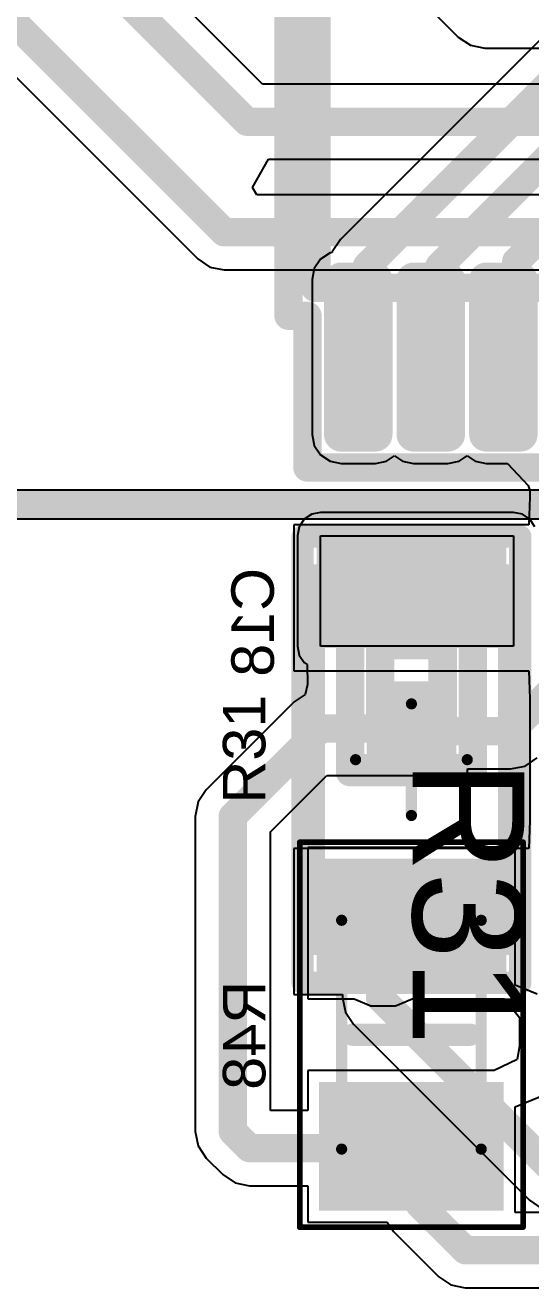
# Model space of a CAD drawing. Header units: inches. Extents: x 2.95 to 6.74, y 1.23 to 4.83.
# Drawn here: x 5.3878 to 5.5661, y 2.5087 to 2.954 of the extents above; entities that cross this region are included whole.
import ezdxf

# ---------------------------------------------------------------- set-up
doc = ezdxf.new("R2010")
doc.units = ezdxf.units.IN
doc.header["$MEASUREMENT"] = 0
for name, color, linetype in [('Bottom 3D Body', 56, 'Continuous'), ('Bottom Layer', 5, 'Continuous'), ('Bottom Overlay', 54, 'Continuous'), ('Bottom Paste', 16, 'Continuous'), ('Bottom Solder', 6, 'Continuous'), ('GND', 76, 'Continuous'), ('Mechanical 10', 56, 'Continuous'), ('Mechanical 12', 56, 'Continuous'), ('Mechanical 15', 56, 'Continuous'), ('PWR', 16, 'Continuous'), ('Top 3D Body', 56, 'Continuous'), ('Top Assembly', 56, 'Continuous'), ('Top Component Center', 56, 'Continuous'), ('Top Courtyard', 56, 'Continuous'), ('Top Layer', 1, 'Continuous'), ('Top Overlay', 2, 'Continuous'), ('Top Paste', 8, 'Continuous'), ('Top Solder', 216, 'Continuous'), ('Via Holes', 16, 'Continuous')]:
    doc.layers.add(name, color=color, linetype=linetype)
doc.styles.add('Arial', font='', dxfattribs={"height": 0.2})
doc.styles.get('Arial').set_extended_font_data('Arial')

# ---------------------------------------------------------------- blocks, each defined once
blk = doc.blocks.new('SOP65P640X120_24N_1')
at = {"layer": 'Top Layer'}
h = blk.add_hatch(color=1, dxfattribs=at)
edge = h.paths.add_edge_path()
edge.add_arc((0.14031, -0.09562), 0.00202, 270, 360)
edge.add_line((0.14232, -0.09562), (0.14232, -0.08351))
edge.add_arc((0.14031, -0.08351), 0.00202, 0, 90)
edge.add_line((0.14031, -0.0815), (0.08568, -0.0815))
edge.add_arc((0.08568, -0.08351), 0.00202, 90, 180)
edge.add_line((0.08366, -0.08351), (0.08366, -0.09562))
edge.add_arc((0.08568, -0.09562), 0.00202, 180, 270)
edge.add_line((0.08568, -0.09764), (0.14031, -0.09764))
h = blk.add_hatch(color=1, dxfattribs=at)
edge = h.paths.add_edge_path()
edge.add_arc((0.14031, -0.12121), 0.00202, 270, 360)
edge.add_line((0.14232, -0.12121), (0.14232, -0.1091))
edge.add_arc((0.14031, -0.1091), 0.00202, 0, 90)
edge.add_line((0.14031, -0.10709), (0.08568, -0.10709))
edge.add_arc((0.08568, -0.1091), 0.00202, 90, 180)
edge.add_line((0.08366, -0.1091), (0.08366, -0.12121))
edge.add_arc((0.08568, -0.12121), 0.00202, 180, 270)
edge.add_line((0.08568, -0.12323), (0.14031, -0.12323))
h = blk.add_hatch(color=1, dxfattribs=at)
edge = h.paths.add_edge_path()
edge.add_arc((0.14031, -0.1468), 0.00202, 270, 360)
edge.add_line((0.14232, -0.1468), (0.14232, -0.13469))
edge.add_arc((0.14031, -0.13469), 0.00202, 0, 90)
edge.add_line((0.14031, -0.13268), (0.08568, -0.13268))
edge.add_arc((0.08568, -0.13469), 0.00202, 90, 180)
edge.add_line((0.08366, -0.13469), (0.08366, -0.1468))
edge.add_arc((0.08568, -0.1468), 0.00202, 180, 270)
edge.add_line((0.08568, -0.14882), (0.14031, -0.14882))
at = {"layer": 'Top Paste'}
h = blk.add_hatch(color=8, dxfattribs=at)
edge = h.paths.add_edge_path()
edge.add_arc((0.14031, -0.09562), 0.00202, 270, 360)
edge.add_line((0.14232, -0.09562), (0.14232, -0.08351))
edge.add_arc((0.14031, -0.08351), 0.00202, 0, 90)
edge.add_line((0.14031, -0.0815), (0.08568, -0.0815))
edge.add_arc((0.08568, -0.08351), 0.00202, 90, 180)
edge.add_line((0.08366, -0.08351), (0.08366, -0.09562))
edge.add_arc((0.08568, -0.09562), 0.00202, 180, 270)
edge.add_line((0.08568, -0.09764), (0.14031, -0.09764))
h = blk.add_hatch(color=8, dxfattribs=at)
edge = h.paths.add_edge_path()
edge.add_arc((0.14031, -0.12121), 0.00202, 270, 360)
edge.add_line((0.14232, -0.12121), (0.14232, -0.1091))
edge.add_arc((0.14031, -0.1091), 0.00202, 0, 90)
edge.add_line((0.14031, -0.10709), (0.08568, -0.10709))
edge.add_arc((0.08568, -0.1091), 0.00202, 90, 180)
edge.add_line((0.08366, -0.1091), (0.08366, -0.12121))
edge.add_arc((0.08568, -0.12121), 0.00202, 180, 270)
edge.add_line((0.08568, -0.12323), (0.14031, -0.12323))
h = blk.add_hatch(color=8, dxfattribs=at)
edge = h.paths.add_edge_path()
edge.add_arc((0.14031, -0.1468), 0.00202, 270, 360)
edge.add_line((0.14232, -0.1468), (0.14232, -0.13469))
edge.add_arc((0.14031, -0.13469), 0.00202, 0, 90)
edge.add_line((0.14031, -0.13268), (0.08568, -0.13268))
edge.add_arc((0.08568, -0.13469), 0.00202, 90, 180)
edge.add_line((0.08366, -0.13469), (0.08366, -0.1468))
edge.add_arc((0.08568, -0.1468), 0.00202, 180, 270)
edge.add_line((0.08568, -0.14882), (0.14031, -0.14882))
at = {"layer": 'Top Solder'}
h = blk.add_hatch(color=216, dxfattribs=at)
edge = h.paths.add_edge_path()
edge.add_arc((0.14031, -0.09562), 0.00603, 270, 360)
edge.add_line((0.14634, -0.09562), (0.14634, -0.08351))
edge.add_arc((0.14031, -0.08351), 0.00603, 0, 90)
edge.add_line((0.14031, -0.07748), (0.08568, -0.07748))
edge.add_arc((0.08568, -0.08351), 0.00603, 90, 180)
edge.add_line((0.07965, -0.08351), (0.07965, -0.09562))
edge.add_arc((0.08568, -0.09562), 0.00603, 180, 270)
edge.add_line((0.08568, -0.10165), (0.14031, -0.10165))
h = blk.add_hatch(color=216, dxfattribs=at)
edge = h.paths.add_edge_path()
edge.add_arc((0.14031, -0.12121), 0.00603, 270, 360)
edge.add_line((0.14634, -0.12121), (0.14634, -0.1091))
edge.add_arc((0.14031, -0.1091), 0.00603, 0, 90)
edge.add_line((0.14031, -0.10307), (0.08568, -0.10307))
edge.add_arc((0.08568, -0.1091), 0.00603, 90, 180)
edge.add_line((0.07965, -0.1091), (0.07965, -0.12121))
edge.add_arc((0.08568, -0.12121), 0.00603, 180, 270)
edge.add_line((0.08568, -0.12724), (0.14031, -0.12724))
h = blk.add_hatch(color=216, dxfattribs=at)
edge = h.paths.add_edge_path()
edge.add_arc((0.14031, -0.1468), 0.00603, 270, 360)
edge.add_line((0.14634, -0.1468), (0.14634, -0.13469))
edge.add_arc((0.14031, -0.13469), 0.00603, 0, 90)
edge.add_line((0.14031, -0.12866), (0.08568, -0.12866))
edge.add_arc((0.08568, -0.13469), 0.00603, 90, 180)
edge.add_line((0.07965, -0.13469), (0.07965, -0.1468))
edge.add_arc((0.08568, -0.1468), 0.00603, 180, 270)
edge.add_line((0.08568, -0.15283), (0.14031, -0.15283))
at = {"layer": 'Mechanical 10'}
for points in [[(0.08858, -0.15551, 0.01, 0.01, 0), (0.08858, 0.15551, 0.01, 0.01, 0)], [(0.08858, -0.15551, 0.01, 0.01, 0), (-0.08858, -0.15551, 0.01, 0.01, 0)]]:
    blk.add_lwpolyline(points, format="xyseb", dxfattribs=at)
blk.add_lwpolyline([(0.08608, -0.15551, 0.005, 0.005, 1), (0.09108, -0.15551, 0.005, 0.005, 1)], format="xyseb", close=True, dxfattribs=at)
blk.add_lwpolyline([(0.08608, -0.15551, 0.005, 0.005, 1), (0.09108, -0.15551, 0.005, 0.005, 1)], format="xyseb", close=True, dxfattribs=at)
at = {"layer": 'Mechanical 12'}
for points in [[(0.15197, -0.15866, 0.01, 0.01, 0), (0.15197, 0.15866, 0.01, 0.01, 0)], [(0.09843, -0.16535, 0.01, 0.01, 0), (0.09843, -0.15866, 0.01, 0.01, 0)], [(0.15197, -0.15866, 0.01, 0.01, 0), (0.09843, -0.15866, 0.01, 0.01, 0)], [(0.09843, -0.16535, 0.01, 0.01, 0), (-0.09843, -0.16535, 0.01, 0.01, 0)]]:
    blk.add_lwpolyline(points, format="xyseb", dxfattribs=at)
for points in [[(0.09593, -0.15866, 0.005, 0.005, 1), (0.10093, -0.15866, 0.005, 0.005, 1)], [(0.09593, -0.15866, 0.005, 0.005, 1), (0.10093, -0.15866, 0.005, 0.005, 1)], [(0.14947, -0.15866, 0.005, 0.005, 1), (0.15447, -0.15866, 0.005, 0.005, 1)], [(0.14947, -0.15866, 0.005, 0.005, 1), (0.15447, -0.15866, 0.005, 0.005, 1)], [(0.09593, -0.16535, 0.005, 0.005, 1), (0.10093, -0.16535, 0.005, 0.005, 1)], [(0.09593, -0.16535, 0.005, 0.005, 1), (0.10093, -0.16535, 0.005, 0.005, 1)]]:
    blk.add_lwpolyline(points, format="xyseb", close=True, dxfattribs=at)
at = {"layer": 'Top Overlay'}
blk.add_lwpolyline([(0.08858, -0.15591, 0.01, 0.01, 0), (-0.08858, -0.15591, 0.01, 0.01, 0)], format="xyseb", dxfattribs=at)
blk.add_lwpolyline([(0.08608, -0.15591, 0.005, 0.005, 1), (0.09108, -0.15591, 0.005, 0.005, 1)], format="xyseb", close=True, dxfattribs=at)
blk = doc.blocks.new('RESC2012X50N_B_56')
at = {"layer": 'Bottom Layer'}
for points in [[(-0.02067, 0.02854), (-0.02067, -0.02854), (-0.05807, -0.02854), (-0.05807, 0.02854)], [(0.05807, 0.02854), (0.05807, -0.02854), (0.02067, -0.02854), (0.02067, 0.02854)]]:
    blk.add_hatch(color=5, dxfattribs=at).paths.add_polyline_path(points)
at = {"layer": 'Bottom Paste'}
for points in [[(-0.02067, 0.02854), (-0.02067, -0.02854), (-0.05807, -0.02854), (-0.05807, 0.02854)], [(0.05807, 0.02854), (0.05807, -0.02854), (0.02067, -0.02854), (0.02067, 0.02854)]]:
    blk.add_hatch(color=16, dxfattribs=at).paths.add_polyline_path(points)
at = {"layer": 'Bottom Solder'}
for points in [[(-0.01667, 0.03254), (-0.01667, -0.03254), (-0.06207, -0.03254), (-0.06207, 0.03254)], [(0.06207, 0.03254), (0.06207, -0.03254), (0.01667, -0.03254), (0.01667, 0.03254)]]:
    blk.add_hatch(color=6, dxfattribs=at).paths.add_polyline_path(points)
at = {"layer": 'Bottom 3D Body'}
for points in [[(0.04035, 0.02461, 0.00394, 0.00394, 0), (-0.04035, 0.02461, 0.00394, 0.00394, 0)], [(-0.04035, -0.02461, 0.00394, 0.00394, 0), (-0.04035, 0.02461, 0.00394, 0.00394, 0)], [(0.04035, -0.02461, 0.00394, 0.00394, 0), (0.04035, 0.02461, 0.00394, 0.00394, 0)], [(0.04035, -0.02461, 0.00394, 0.00394, 0), (-0.04035, -0.02461, 0.00394, 0.00394, 0)]]:
    blk.add_lwpolyline(points, format="xyseb", dxfattribs=at)
for points in [[(-0.04134, 0.02461, 0.00197, 0.00197, 1), (-0.03937, 0.02461, 0.00197, 0.00197, 1)], [(-0.04134, 0.02461, 0.00197, 0.00197, 1), (-0.03937, 0.02461, 0.00197, 0.00197, 1)], [(0.03937, 0.02461, 0.00197, 0.00197, 1), (0.04134, 0.02461, 0.00197, 0.00197, 1)], [(0.03937, 0.02461, 0.00197, 0.00197, 1), (0.04134, 0.02461, 0.00197, 0.00197, 1)], [(-0.04134, -0.02461, 0.00197, 0.00197, 1), (-0.03937, -0.02461, 0.00197, 0.00197, 1)], [(-0.04134, -0.02461, 0.00197, 0.00197, 1), (-0.03937, -0.02461, 0.00197, 0.00197, 1)], [(0.03937, -0.02461, 0.00197, 0.00197, 1), (0.04134, -0.02461, 0.00197, 0.00197, 1)], [(0.03937, -0.02461, 0.00197, 0.00197, 1), (0.04134, -0.02461, 0.00197, 0.00197, 1)]]:
    blk.add_lwpolyline(points, format="xyseb", close=True, dxfattribs=at)
at = {"layer": 'Bottom Overlay'}
blk.add_lwpolyline([(0, -0.02067, 0.00787, 0.00787, 0), (0, 0.02067, 0.00787, 0.00787, 0)], format="xyseb", dxfattribs=at)
for points in [[(-0.00197, 0.02067, 0.00394, 0.00394, 1), (0.00197, 0.02067, 0.00394, 0.00394, 1)], [(-0.00197, -0.02067, 0.00394, 0.00394, 1), (0.00197, -0.02067, 0.00394, 0.00394, 1)]]:
    blk.add_lwpolyline(points, format="xyseb", close=True, dxfattribs=at)
at = {"layer": 'Mechanical 15'}
for points in [[(0.06791, 0.03937, 0.00197, 0.00197, 0), (-0.06791, 0.03937, 0.00197, 0.00197, 0)], [(-0.06791, -0.03937, 0.00197, 0.00197, 0), (-0.06791, 0.03937, 0.00197, 0.00197, 0)], [(0.06791, -0.03937, 0.00197, 0.00197, 0), (0.06791, 0.03937, 0.00197, 0.00197, 0)], [(0.06791, -0.03937, 0.00197, 0.00197, 0), (-0.06791, -0.03937, 0.00197, 0.00197, 0)]]:
    blk.add_lwpolyline(points, format="xyseb", dxfattribs=at)
for points in [[(-0.06841, 0.03937, 0.000984, 0.000984, 1), (-0.06742, 0.03937, 0.000984, 0.000984, 1)], [(-0.06841, 0.03937, 0.000984, 0.000984, 1), (-0.06742, 0.03937, 0.000984, 0.000984, 1)], [(0.06742, 0.03937, 0.000984, 0.000984, 1), (0.06841, 0.03937, 0.000984, 0.000984, 1)], [(0.06742, 0.03937, 0.000984, 0.000984, 1), (0.06841, 0.03937, 0.000984, 0.000984, 1)], [(-0.06841, -0.03937, 0.000984, 0.000984, 1), (-0.06742, -0.03937, 0.000984, 0.000984, 1)], [(-0.06841, -0.03937, 0.000984, 0.000984, 1), (-0.06742, -0.03937, 0.000984, 0.000984, 1)], [(0.06742, -0.03937, 0.000984, 0.000984, 1), (0.06841, -0.03937, 0.000984, 0.000984, 1)], [(0.06742, -0.03937, 0.000984, 0.000984, 1), (0.06841, -0.03937, 0.000984, 0.000984, 1)]]:
    blk.add_lwpolyline(points, format="xyseb", close=True, dxfattribs=at)
blk = doc.blocks.new('FP_TNPW1206__3_MFG_68')
at = {"layer": 'Top Layer'}
for points in [[(-0.0748, 0.03346), (-0.03937, 0.03346), (-0.03937, -0.03346), (-0.0748, -0.03346)], [(0.03937, 0.03346), (0.0748, 0.03346), (0.0748, -0.03346), (0.03937, -0.03346)]]:
    blk.add_hatch(color=1, dxfattribs=at).paths.add_polyline_path(points)
at = {"layer": 'Top Paste'}
for points in [[(-0.0748, 0.03346), (-0.03937, 0.03346), (-0.03937, -0.03346), (-0.0748, -0.03346)], [(0.03937, 0.03346), (0.0748, 0.03346), (0.0748, -0.03346), (0.03937, -0.03346)]]:
    blk.add_hatch(color=8, dxfattribs=at).paths.add_polyline_path(points)
at = {"layer": 'Top Solder'}
for points in [[(-0.0748, 0.03346), (-0.03937, 0.03346), (-0.03937, -0.03346), (-0.0748, -0.03346)], [(0.03937, 0.03346), (0.0748, 0.03346), (0.0748, -0.03346), (0.03937, -0.03346)]]:
    blk.add_hatch(color=216, dxfattribs=at).paths.add_polyline_path(points)
at = {"layer": 'Top 3D Body'}
for points in [[(0.06496, 0.03445, 0.00787, 0.00787, 0), (-0.06496, 0.03445, 0.00787, 0.00787, 0)], [(-0.06496, -0.03445, 0.00787, 0.00787, 0), (-0.06496, 0.03445, 0.00787, 0.00787, 0)], [(0.06496, -0.03445, 0.00787, 0.00787, 0), (0.06496, 0.03445, 0.00787, 0.00787, 0)], [(0.06496, -0.03445, 0.00787, 0.00787, 0), (-0.06496, -0.03445, 0.00787, 0.00787, 0)]]:
    blk.add_lwpolyline(points, format="xyseb", dxfattribs=at)
for points in [[(-0.06693, 0.03445, 0.00394, 0.00394, 1), (-0.06299, 0.03445, 0.00394, 0.00394, 1)], [(-0.06693, 0.03445, 0.00394, 0.00394, 1), (-0.06299, 0.03445, 0.00394, 0.00394, 1)], [(0.06299, 0.03445, 0.00394, 0.00394, 1), (0.06693, 0.03445, 0.00394, 0.00394, 1)], [(0.06299, 0.03445, 0.00394, 0.00394, 1), (0.06693, 0.03445, 0.00394, 0.00394, 1)], [(-0.06693, -0.03445, 0.00394, 0.00394, 1), (-0.06299, -0.03445, 0.00394, 0.00394, 1)], [(-0.06693, -0.03445, 0.00394, 0.00394, 1), (-0.06299, -0.03445, 0.00394, 0.00394, 1)], [(0.06299, -0.03445, 0.00394, 0.00394, 1), (0.06693, -0.03445, 0.00394, 0.00394, 1)], [(0.06299, -0.03445, 0.00394, 0.00394, 1), (0.06693, -0.03445, 0.00394, 0.00394, 1)]]:
    blk.add_lwpolyline(points, format="xyseb", close=True, dxfattribs=at)
at = {"layer": 'Top Assembly'}
for points in [[(0.07874, 0.03839, 0.00787, 0.00787, 0), (-0.07874, 0.03839, 0.00787, 0.00787, 0)], [(-0.07874, -0.03839, 0.00787, 0.00787, 0), (-0.07874, 0.03839, 0.00787, 0.00787, 0)], [(0.07874, -0.03839, 0.00787, 0.00787, 0), (0.07874, 0.03839, 0.00787, 0.00787, 0)], [(0.07874, -0.03839, 0.00787, 0.00787, 0), (-0.07874, -0.03839, 0.00787, 0.00787, 0)]]:
    blk.add_lwpolyline(points, format="xyseb", dxfattribs=at)
for points in [[(-0.08071, 0.03839, 0.00394, 0.00394, 1), (-0.07677, 0.03839, 0.00394, 0.00394, 1)], [(-0.08071, 0.03839, 0.00394, 0.00394, 1), (-0.07677, 0.03839, 0.00394, 0.00394, 1)], [(0.07677, 0.03839, 0.00394, 0.00394, 1), (0.08071, 0.03839, 0.00394, 0.00394, 1)], [(0.07677, 0.03839, 0.00394, 0.00394, 1), (0.08071, 0.03839, 0.00394, 0.00394, 1)], [(-0.08071, -0.03839, 0.00394, 0.00394, 1), (-0.07677, -0.03839, 0.00394, 0.00394, 1)], [(-0.08071, -0.03839, 0.00394, 0.00394, 1), (-0.07677, -0.03839, 0.00394, 0.00394, 1)], [(0.07677, -0.03839, 0.00394, 0.00394, 1), (0.08071, -0.03839, 0.00394, 0.00394, 1)], [(0.07677, -0.03839, 0.00394, 0.00394, 1), (0.08071, -0.03839, 0.00394, 0.00394, 1)]]:
    blk.add_lwpolyline(points, format="xyseb", close=True, dxfattribs=at)
at = {"layer": 'Top Component Center'}
for points in [[(0, -0.01969, 0.00394, 0.00394, 0), (0, 0.01969, 0.00394, 0.00394, 0)], [(0.01969, 0, 0.00394, 0.00394, 0), (-0.01969, 0, 0.00394, 0.00394, 0)]]:
    blk.add_lwpolyline(points, format="xyseb", dxfattribs=at)
for points in [[(-0.00098, 0.01969, 0.00197, 0.00197, 1), (0.00098, 0.01969, 0.00197, 0.00197, 1)], [(-0.02067, 0, 0.00197, 0.00197, 1), (-0.0187, 0, 0.00197, 0.00197, 1)], [(0.0187, 0, 0.00197, 0.00197, 1), (0.02067, 0, 0.00197, 0.00197, 1)], [(-0.00098, -0.01969, 0.00197, 0.00197, 1), (0.00098, -0.01969, 0.00197, 0.00197, 1)]]:
    blk.add_lwpolyline(points, format="xyseb", close=True, dxfattribs=at)
at = {"layer": 'Top Courtyard'}
for points in [[(0.07874, 0.03839, 0.00787, 0.00787, 0), (-0.07874, 0.03839, 0.00787, 0.00787, 0)], [(-0.07874, -0.03839, 0.00787, 0.00787, 0), (-0.07874, 0.03839, 0.00787, 0.00787, 0)], [(0.07874, -0.03839, 0.00787, 0.00787, 0), (0.07874, 0.03839, 0.00787, 0.00787, 0)], [(0.07874, -0.03839, 0.00787, 0.00787, 0), (-0.07874, -0.03839, 0.00787, 0.00787, 0)]]:
    blk.add_lwpolyline(points, format="xyseb", dxfattribs=at)
for points in [[(-0.08071, 0.03839, 0.00394, 0.00394, 1), (-0.07677, 0.03839, 0.00394, 0.00394, 1)], [(-0.08071, 0.03839, 0.00394, 0.00394, 1), (-0.07677, 0.03839, 0.00394, 0.00394, 1)], [(0.07677, 0.03839, 0.00394, 0.00394, 1), (0.08071, 0.03839, 0.00394, 0.00394, 1)], [(0.07677, 0.03839, 0.00394, 0.00394, 1), (0.08071, 0.03839, 0.00394, 0.00394, 1)], [(-0.08071, -0.03839, 0.00394, 0.00394, 1), (-0.07677, -0.03839, 0.00394, 0.00394, 1)], [(-0.08071, -0.03839, 0.00394, 0.00394, 1), (-0.07677, -0.03839, 0.00394, 0.00394, 1)], [(0.07677, -0.03839, 0.00394, 0.00394, 1), (0.08071, -0.03839, 0.00394, 0.00394, 1)], [(0.07677, -0.03839, 0.00394, 0.00394, 1), (0.08071, -0.03839, 0.00394, 0.00394, 1)]]:
    blk.add_lwpolyline(points, format="xyseb", close=True, dxfattribs=at)
at = {"layer": 'Top Overlay'}
for points in [[(0.02461, 0.03445, 0.00787, 0.00787, 0), (-0.02461, 0.03445, 0.00787, 0.00787, 0)], [(0.02461, -0.03445, 0.00787, 0.00787, 0), (-0.02461, -0.03445, 0.00787, 0.00787, 0)]]:
    blk.add_lwpolyline(points, format="xyseb", dxfattribs=at)
for points in [[(-0.02657, 0.03445, 0.00394, 0.00394, 1), (-0.02264, 0.03445, 0.00394, 0.00394, 1)], [(0.02264, 0.03445, 0.00394, 0.00394, 1), (0.02657, 0.03445, 0.00394, 0.00394, 1)], [(-0.02657, -0.03445, 0.00394, 0.00394, 1), (-0.02264, -0.03445, 0.00394, 0.00394, 1)], [(0.02264, -0.03445, 0.00394, 0.00394, 1), (0.02657, -0.03445, 0.00394, 0.00394, 1)]]:
    blk.add_lwpolyline(points, format="xyseb", close=True, dxfattribs=at)
at = {"layer": 'Top Assembly', "style": 'Arial'}
blk.add_text('R31', height=0.03937, dxfattribs=at).set_placement((0, 0.00044))
blk = doc.blocks.new('CAPC1005X55N_B_159')
at = {"layer": 'Bottom Layer'}
for points in [[(-0.03063, 0.01181), (-0.00937, 0.01181), (-0.00937, -0.01181), (-0.03063, -0.01181)], [(0.00638, 0.01181), (0.02764, 0.01181), (0.02764, -0.01181), (0.00638, -0.01181)]]:
    blk.add_hatch(color=5, dxfattribs=at).paths.add_polyline_path(points)
at = {"layer": 'Bottom Paste'}
for points in [[(-0.03063, 0.01181), (-0.00937, 0.01181), (-0.00937, -0.01181), (-0.03063, -0.01181)], [(0.00638, 0.01181), (0.02764, 0.01181), (0.02764, -0.01181), (0.00638, -0.01181)]]:
    blk.add_hatch(color=16, dxfattribs=at).paths.add_polyline_path(points)
at = {"layer": 'Bottom Solder'}
for points in [[(-0.03465, 0.01583), (-0.00535, 0.01583), (-0.00535, -0.01583), (-0.03465, -0.01583)], [(0.00236, 0.01583), (0.03165, 0.01583), (0.03165, -0.01583), (0.00236, -0.01583)]]:
    blk.add_hatch(color=6, dxfattribs=at).paths.add_polyline_path(points)
at = {"layer": 'Mechanical 10'}
for points in [[(-0.02087, 0.01102, 0.01, 0.01, 0), (-0.02087, -0.01102, 0.01, 0.01, 0)], [(-0.02087, 0.01102, 0.01, 0.01, 0), (0.02087, 0.01102, 0.01, 0.01, 0)], [(0.02087, 0.01102, 0.01, 0.01, 0), (0.02087, -0.01102, 0.01, 0.01, 0)], [(-0.02087, -0.01102, 0.01, 0.01, 0), (0.02087, -0.01102, 0.01, 0.01, 0)]]:
    blk.add_lwpolyline(points, format="xyseb", dxfattribs=at)
for points in [[(-0.02337, 0.01102, 0.005, 0.005, 1), (-0.01837, 0.01102, 0.005, 0.005, 1)], [(-0.02337, 0.01102, 0.005, 0.005, 1), (-0.01837, 0.01102, 0.005, 0.005, 1)], [(0.01837, 0.01102, 0.005, 0.005, 1), (0.02337, 0.01102, 0.005, 0.005, 1)], [(0.01837, 0.01102, 0.005, 0.005, 1), (0.02337, 0.01102, 0.005, 0.005, 1)], [(-0.02337, -0.01102, 0.005, 0.005, 1), (-0.01837, -0.01102, 0.005, 0.005, 1)], [(-0.02337, -0.01102, 0.005, 0.005, 1), (-0.01837, -0.01102, 0.005, 0.005, 1)], [(0.01837, -0.01102, 0.005, 0.005, 1), (0.02337, -0.01102, 0.005, 0.005, 1)], [(0.01837, -0.01102, 0.005, 0.005, 1), (0.02337, -0.01102, 0.005, 0.005, 1)]]:
    blk.add_lwpolyline(points, format="xyseb", close=True, dxfattribs=at)
at = {"layer": 'Mechanical 12'}
for points in [[(-0.0374, 0.02165, 0.01, 0.01, 0), (0.0374, 0.02165, 0.01, 0.01, 0)], [(-0.0374, 0.02165, 0.01, 0.01, 0), (-0.0374, -0.02165, 0.01, 0.01, 0)], [(0.0374, 0.02165, 0.01, 0.01, 0), (0.0374, -0.02165, 0.01, 0.01, 0)], [(-0.0374, -0.02165, 0.01, 0.01, 0), (0.0374, -0.02165, 0.01, 0.01, 0)]]:
    blk.add_lwpolyline(points, format="xyseb", dxfattribs=at)
for points in [[(-0.0399, 0.02165, 0.005, 0.005, 1), (-0.0349, 0.02165, 0.005, 0.005, 1)], [(-0.0399, 0.02165, 0.005, 0.005, 1), (-0.0349, 0.02165, 0.005, 0.005, 1)], [(0.0349, 0.02165, 0.005, 0.005, 1), (0.0399, 0.02165, 0.005, 0.005, 1)], [(0.0349, 0.02165, 0.005, 0.005, 1), (0.0399, 0.02165, 0.005, 0.005, 1)], [(-0.0399, -0.02165, 0.005, 0.005, 1), (-0.0349, -0.02165, 0.005, 0.005, 1)], [(-0.0399, -0.02165, 0.005, 0.005, 1), (-0.0349, -0.02165, 0.005, 0.005, 1)], [(0.0349, -0.02165, 0.005, 0.005, 1), (0.0399, -0.02165, 0.005, 0.005, 1)], [(0.0349, -0.02165, 0.005, 0.005, 1), (0.0399, -0.02165, 0.005, 0.005, 1)]]:
    blk.add_lwpolyline(points, format="xyseb", close=True, dxfattribs=at)

msp = doc.modelspace()

# ---------------------------------------------------------------- hatches: boundary and pattern name
at = {"layer": 'Bottom Layer'}
h = msp.add_hatch(color=5, dxfattribs=at)
edge = h.paths.add_edge_path()
edge.add_arc((5.513, 2.752), 0.01378, 0, 360)
h = msp.add_hatch(color=5, dxfattribs=at)
edge = h.paths.add_edge_path()
edge.add_arc((5.514, 2.63), 0.01378, 0, 360)
at = {"layer": 'Bottom Solder'}
h = msp.add_hatch(color=6, dxfattribs=at)
edge = h.paths.add_edge_path()
edge.add_arc((5.513, 2.752), 0.01778, 0, 360)
h = msp.add_hatch(color=6, dxfattribs=at)
edge = h.paths.add_edge_path()
edge.add_arc((5.514, 2.63), 0.01778, 0, 360)
at = {"layer": 'GND'}
h = msp.add_hatch(color=76, dxfattribs=at)
edge = h.paths.add_edge_path()
edge.add_arc((5.514, 2.63), 0.01591, 0, 360)
at = {"layer": 'PWR'}
h = msp.add_hatch(color=16, dxfattribs=at)
edge = h.paths.add_edge_path()
edge.add_arc((5.513, 2.752), 0.01591, 0, 360)
h = msp.add_hatch(color=16, dxfattribs=at)
edge = h.paths.add_edge_path()
edge.add_arc((5.514, 2.63), 0.01591, 0, 360)
at = {"layer": 'Top Layer'}
h = msp.add_hatch(color=1, dxfattribs=at)
edge = h.paths.add_edge_path()
edge.add_arc((5.513, 2.752), 0.01378, 0, 360)
h = msp.add_hatch(color=1, dxfattribs=at)
edge = h.paths.add_edge_path()
edge.add_arc((5.514, 2.63), 0.01378, 0, 360)
at = {"layer": 'Top Solder'}
h = msp.add_hatch(color=216, dxfattribs=at)
edge = h.paths.add_edge_path()
edge.add_arc((5.513, 2.752), 0.01778, 0, 360)
h = msp.add_hatch(color=216, dxfattribs=at)
edge = h.paths.add_edge_path()
edge.add_arc((5.514, 2.63), 0.01778, 0, 360)
at = {"layer": 'Via Holes'}
h = msp.add_hatch(color=7, dxfattribs=at)
edge = h.paths.add_edge_path()
edge.add_arc((5.513, 2.752), 0.00591, 0, 360)
h = msp.add_hatch(color=7, dxfattribs=at)
edge = h.paths.add_edge_path()
edge.add_arc((5.514, 2.63), 0.00591, 0, 360)

# ---------------------------------------------------------------- linework, layer by layer
at = {"layer": 'Bottom Layer'}
for p, q in [((5.49232, 2.99807), (5.54054, 2.94985)), ((5.47149, 2.93325), (5.40825, 2.99649)), ((5.36412, 2.95613), (5.44863, 2.87163)), ((5.54054, 2.94985), (5.54484, 2.94697)), ((5.54484, 2.94697), (5.54991, 2.94597)), ((5.54991, 2.94597), (5.99376, 2.94597)), ((5.74422, 2.93325), (5.47149, 2.93325)), ((5.46798, 2.89675), (5.47365, 2.90675)), ((5.47365, 2.90675), (5.68514, 2.90675)), ((5.46948, 2.89425), (5.46798, 2.89675)), ((5.623, 2.89425), (5.46948, 2.89425)), ((5.44863, 2.87163), (5.45293, 2.86875)), ((5.45293, 2.86875), (5.458, 2.86775)), ((5.458, 2.86775), (5.61751, 2.86775)), ((5.48622, 2.77977), (5.48445, 2.77712)), ((5.48886, 2.78154), (5.48622, 2.77977)), ((5.49199, 2.78216), (5.48886, 2.78154)), ((5.56001, 2.78216), (5.49199, 2.78216)), ((5.56314, 2.78154), (5.56001, 2.78216)), ((5.56578, 2.77977), (5.56314, 2.78154)), ((5.56755, 2.77712), (5.56578, 2.77977)), ((5.48445, 2.77712), (5.48383, 2.774)), ((5.48383, 2.774), (5.48383, 2.735)), ((5.49199, 2.735), (5.49199, 2.774)), ((5.49199, 2.774), (5.56001, 2.774)), ((5.56001, 2.774), (5.56001, 2.735)), ((5.48383, 2.735), (5.48445, 2.73188)), ((5.56001, 2.735), (5.49199, 2.735)), ((5.48445, 2.73188), (5.48622, 2.72923)), ((5.48622, 2.72923), (5.48729, 2.72851)), ((5.48729, 2.72851), (5.48736, 2.72146)), ((5.48736, 2.72146), (5.48648, 2.71795)), ((5.48648, 2.71795), (5.48263, 2.71537)), ((5.48263, 2.71537), (5.45163, 2.68437)), ((5.56407, 2.69275), (5.56837, 2.69563)), ((5.54381, 2.68938), (5.54381, 2.69175)), ((5.54381, 2.69175), (5.559, 2.69175)), ((5.559, 2.69175), (5.56407, 2.69275)), ((5.47425, 2.66951), (5.49419, 2.68944)), ((5.49419, 2.68944), (5.50419, 2.68938)), ((5.50419, 2.68938), (5.50419, 2.68938)), ((5.50419, 2.68938), (5.54381, 2.68938)), ((5.45163, 2.68437), (5.44875, 2.68007)), ((5.44875, 2.68007), (5.44775, 2.675)), ((5.44775, 2.675), (5.44775, 2.56386)), ((5.47425, 2.57125), (5.47425, 2.66951)), ((5.56054, 2.66407), (5.48746, 2.66407)), ((5.48746, 2.66407), (5.48746, 2.61067)), ((5.56054, 2.61912), (5.56054, 2.66407)), ((5.56054, 2.61549), (5.56054, 2.61912)), ((5.56833, 2.61226), (5.56054, 2.61549)), ((5.48746, 2.61067), (5.50376, 2.61067)), ((5.50376, 2.61067), (5.50967, 2.60822)), ((5.51833, 2.60822), (5.52424, 2.61067)), ((5.52424, 2.61067), (5.55229, 2.61067)), ((5.55229, 2.61067), (5.5568, 2.61067)), ((5.5568, 2.61067), (5.56213, 2.60401)), ((5.50967, 2.60822), (5.51833, 2.60822)), ((5.56213, 2.60401), (5.56211, 2.59401)), ((5.56213, 2.60401), (5.56213, 2.60401)), ((5.56213, 2.60401), (5.56213, 2.60401)), ((5.56211, 2.59401), (5.56124, 2.5892)), ((5.56124, 2.5892), (5.55319, 2.58533)), ((5.55319, 2.58533), (5.48746, 2.58533)), ((5.48746, 2.58533), (5.48746, 2.57125)), ((5.56054, 2.57251), (5.57054, 2.57666)), ((5.48746, 2.57125), (5.47425, 2.57125)), ((5.56054, 2.53525), (5.56054, 2.57251)), ((5.44775, 2.56386), (5.44875, 2.55879)), ((5.44875, 2.55879), (5.45163, 2.55449)), ((5.45163, 2.55449), (5.45749, 2.54863)), ((5.45749, 2.54863), (5.46179, 2.54575)), ((5.46179, 2.54575), (5.46686, 2.54475)), ((5.46686, 2.54475), (5.48746, 2.54475)), ((5.48746, 2.54475), (5.48746, 2.53193)), ((5.75351, 2.53525), (5.56054, 2.53525)), ((5.48746, 2.53193), (5.51542, 2.53193)), ((5.51542, 2.53193), (5.51763, 2.52863)), ((5.51763, 2.52863), (5.53363, 2.51263)), ((5.53363, 2.51263), (5.53793, 2.50975)), ((5.53793, 2.50975), (5.543, 2.50875)), ((5.543, 2.50875), (5.759, 2.50875))]:
    msp.add_line(p, q, dxfattribs=at)
for points in [[(5.395, 2.991, 0.01, 0.01, 0), (5.466, 2.92, 0.01, 0.01, 0)], [(5.36961, 2.96939, 0.01, 0.01, 0), (5.458, 2.881, 0.01, 0.01, 0)], [(5.466, 2.92, 0.01, 0.01, 0), (5.74422, 2.92, 0.01, 0.01, 0)], [(5.458, 2.881, 0.01, 0.01, 0), (5.623, 2.881, 0.01, 0.01, 0)], [(5.559, 2.705, 0.01, 0.01, 0), (5.614, 2.76, 0.01, 0.01, 0)], [(5.518, 2.706, 0.01, 0.01, 0), (5.52001, 2.70801, 0.01, 0.01, 0)], [(5.52001, 2.70801, 0.01, 0.01, 0), (5.524, 2.70801, 0.01, 0.01, 0)], [(5.524, 2.70801, 0.01, 0.01, 0), (5.52701, 2.705, 0.01, 0.01, 0)], [(5.461, 2.675, 0.01, 0.01, 0), (5.492, 2.706, 0.01, 0.01, 0)], [(5.492, 2.706, 0.01, 0.01, 0), (5.518, 2.706, 0.01, 0.01, 0)], [(5.52701, 2.705, 0.01, 0.01, 0), (5.559, 2.705, 0.01, 0.01, 0)], [(5.461, 2.56386, 0.01, 0.01, 0), (5.461, 2.675, 0.01, 0.01, 0)], [(5.461, 2.56386, 0.01, 0.01, 0), (5.46686, 2.558, 0.01, 0.01, 0)], [(5.46686, 2.558, 0.01, 0.01, 0), (5.527, 2.558, 0.01, 0.01, 0)], [(5.527, 2.538, 0.01, 0.01, 0), (5.527, 2.558, 0.01, 0.01, 0)], [(5.527, 2.538, 0.01, 0.01, 0), (5.543, 2.522, 0.01, 0.01, 0)], [(5.543, 2.522, 0.01, 0.01, 0), (5.759, 2.522, 0.01, 0.01, 0)]]:
    msp.add_lwpolyline(points, format="xyseb", dxfattribs=at)
for points in [[(5.4635, 2.92, 0.005, 0.005, 1), (5.4685, 2.92, 0.005, 0.005, 1)], [(5.4635, 2.92, 0.005, 0.005, 1), (5.4685, 2.92, 0.005, 0.005, 1)], [(5.4555, 2.881, 0.005, 0.005, 1), (5.4605, 2.881, 0.005, 0.005, 1)], [(5.4555, 2.881, 0.005, 0.005, 1), (5.4605, 2.881, 0.005, 0.005, 1)], [(5.51751, 2.70801, 0.005, 0.005, 1), (5.52251, 2.70801, 0.005, 0.005, 1)], [(5.51751, 2.70801, 0.005, 0.005, 1), (5.52251, 2.70801, 0.005, 0.005, 1)], [(5.5215, 2.70801, 0.005, 0.005, 1), (5.5265, 2.70801, 0.005, 0.005, 1)], [(5.5215, 2.70801, 0.005, 0.005, 1), (5.5265, 2.70801, 0.005, 0.005, 1)], [(5.4895, 2.706, 0.005, 0.005, 1), (5.4945, 2.706, 0.005, 0.005, 1)], [(5.4895, 2.706, 0.005, 0.005, 1), (5.4945, 2.706, 0.005, 0.005, 1)], [(5.5155, 2.706, 0.005, 0.005, 1), (5.5205, 2.706, 0.005, 0.005, 1)], [(5.5155, 2.706, 0.005, 0.005, 1), (5.5205, 2.706, 0.005, 0.005, 1)], [(5.52451, 2.705, 0.005, 0.005, 1), (5.52951, 2.705, 0.005, 0.005, 1)], [(5.52451, 2.705, 0.005, 0.005, 1), (5.52951, 2.705, 0.005, 0.005, 1)], [(5.5565, 2.705, 0.005, 0.005, 1), (5.5615, 2.705, 0.005, 0.005, 1)], [(5.5565, 2.705, 0.005, 0.005, 1), (5.5615, 2.705, 0.005, 0.005, 1)], [(5.4585, 2.675, 0.005, 0.005, 1), (5.4635, 2.675, 0.005, 0.005, 1)], [(5.4585, 2.675, 0.005, 0.005, 1), (5.4635, 2.675, 0.005, 0.005, 1)], [(5.4585, 2.56386, 0.005, 0.005, 1), (5.4635, 2.56386, 0.005, 0.005, 1)], [(5.4585, 2.56386, 0.005, 0.005, 1), (5.4635, 2.56386, 0.005, 0.005, 1)], [(5.46436, 2.558, 0.005, 0.005, 1), (5.46936, 2.558, 0.005, 0.005, 1)], [(5.46436, 2.558, 0.005, 0.005, 1), (5.46936, 2.558, 0.005, 0.005, 1)], [(5.5245, 2.558, 0.005, 0.005, 1), (5.5295, 2.558, 0.005, 0.005, 1)], [(5.5245, 2.558, 0.005, 0.005, 1), (5.5295, 2.558, 0.005, 0.005, 1)], [(5.5245, 2.538, 0.005, 0.005, 1), (5.5295, 2.538, 0.005, 0.005, 1)], [(5.5245, 2.538, 0.005, 0.005, 1), (5.5295, 2.538, 0.005, 0.005, 1)], [(5.5405, 2.522, 0.005, 0.005, 1), (5.5455, 2.522, 0.005, 0.005, 1)], [(5.5405, 2.522, 0.005, 0.005, 1), (5.5455, 2.522, 0.005, 0.005, 1)]]:
    msp.add_lwpolyline(points, format="xyseb", close=True, dxfattribs=at)
at = {"layer": 'GND'}
for p, q in [((5.574, 2.7901), (5.324, 2.7901)), ((5.3291, 2.7799), (5.5689, 2.7799))]:
    msp.add_line(p, q, dxfattribs=at)
msp.add_lwpolyline([(5.324, 2.785, 0.01, 0.01, 0), (5.574, 2.785, 0.01, 0.01, 0)], format="xyseb", dxfattribs=at)
at = {"layer": 'Top Layer'}
for p, q in [((5.57945, 2.95897), (5.49895, 2.87847)), ((5.49895, 2.87847), (5.49608, 2.87417)), ((5.49529, 2.87376), (5.49198, 2.87154)), ((5.49603, 2.8739), (5.49529, 2.87376)), ((5.49608, 2.87417), (5.49603, 2.8739)), ((5.48976, 2.86823), (5.48898, 2.86432)), ((5.49198, 2.87154), (5.48976, 2.86823)), ((5.48898, 2.86432), (5.48898, 2.80969)), ((5.48898, 2.80969), (5.48976, 2.80579)), ((5.48976, 2.80579), (5.49198, 2.80247)), ((5.49198, 2.80247), (5.49529, 2.80026)), ((5.51521, 2.80026), (5.51805, 2.80215)), ((5.51805, 2.80215), (5.52088, 2.80026)), ((5.5408, 2.80026), (5.54364, 2.80215)), ((5.54364, 2.80215), (5.54647, 2.80026)), ((5.49529, 2.80026), (5.4992, 2.79948)), ((5.4992, 2.79948), (5.51131, 2.79948)), ((5.51131, 2.79948), (5.51521, 2.80026)), ((5.52088, 2.80026), (5.52479, 2.79948)), ((5.52479, 2.79948), (5.5369, 2.79948)), ((5.5369, 2.79948), (5.5408, 2.80026)), ((5.54647, 2.80026), (5.55038, 2.79948)), ((5.55038, 2.79948), (5.55794, 2.79948)), ((5.55794, 2.79948), (5.56519, 2.79173)), ((5.56519, 2.79173), (5.56581, 2.78995)), ((5.56581, 2.78766), (5.56546, 2.7778)), ((5.56581, 2.78995), (5.56581, 2.78766)), ((5.55581, 2.7778), (5.48254, 2.7778)), ((5.48254, 2.7778), (5.48254, 2.72637)), ((5.56546, 2.7778), (5.55581, 2.7778)), ((5.48254, 2.72637), (5.55581, 2.72637)), ((5.55581, 2.72637), (5.56546, 2.72637)), ((5.56546, 2.72637), (5.56581, 2.71651)), ((5.56581, 2.71651), (5.56581, 2.67349)), ((5.56581, 2.67349), (5.56546, 2.66363)), ((5.55581, 2.66363), (5.48254, 2.66363)), ((5.48254, 2.66363), (5.48254, 2.6122)), ((5.56546, 2.66363), (5.55581, 2.66363)), ((5.48254, 2.6122), (5.49969, 2.6122)), ((5.49969, 2.6122), (5.49969, 2.61105)), ((5.49969, 2.61105), (5.5007, 2.60598)), ((5.5007, 2.60598), (5.50357, 2.60168)), ((5.50357, 2.60168), (5.56563, 2.53963)), ((5.56563, 2.53963), (5.56993, 2.53675))]:
    msp.add_line(p, q, dxfattribs=at)
for points in [[(5.50832, 2.86909, 0.01, 0.01, 0), (5.59845, 2.95922, 0.01, 0.01, 0)], [(5.53391, 2.86909, 0.01, 0.01, 0), (5.60482, 2.94, 0.01, 0.01, 0)], [(5.56095, 2.87068, 0.01, 0.01, 0), (5.60628, 2.916, 0.01, 0.01, 0)], [(5.50832, 2.84008, 0.01, 0.01, 0), (5.50832, 2.86909, 0.01, 0.01, 0)], [(5.53391, 2.84008, 0.01, 0.01, 0), (5.53391, 2.86909, 0.01, 0.01, 0)], [(5.56095, 2.84895, 0.01, 0.01, 0), (5.56095, 2.87068, 0.01, 0.01, 0)], [(5.555, 2.843, 0.01, 0.01, 0), (5.56095, 2.84895, 0.01, 0.01, 0)], [(5.555, 2.843, 0.01, 0.01, 0), (5.55643, 2.84157, 0.01, 0.01, 0)], [(5.55643, 2.83701, 0.01, 0.01, 0), (5.55643, 2.84157, 0.01, 0.01, 0)], [(5.50525, 2.83701, 0.01, 0.01, 0), (5.50832, 2.84008, 0.01, 0.01, 0)], [(5.53084, 2.83701, 0.01, 0.01, 0), (5.53391, 2.84008, 0.01, 0.01, 0)], [(5.55643, 2.83701, 0.01, 0.01, 0), (5.558, 2.83544, 0.01, 0.01, 0)], [(5.513, 2.752, 0.01, 0.01, 0), (5.51309, 2.75209, 0.01, 0.01, 0)], [(5.51309, 2.75209, 0.01, 0.01, 0), (5.524, 2.75209, 0.01, 0.01, 0)], [(5.51295, 2.62895, 0.01, 0.01, 0), (5.514, 2.63, 0.01, 0.01, 0)], [(5.51295, 2.61105, 0.01, 0.01, 0), (5.51295, 2.62895, 0.01, 0.01, 0)], [(5.51295, 2.61105, 0.01, 0.01, 0), (5.575, 2.549, 0.01, 0.01, 0)]]:
    msp.add_lwpolyline(points, format="xyseb", dxfattribs=at)
for points in [[(5.50582, 2.86909, 0.005, 0.005, 1), (5.51082, 2.86909, 0.005, 0.005, 1)], [(5.50582, 2.86909, 0.005, 0.005, 1), (5.51082, 2.86909, 0.005, 0.005, 1)], [(5.53141, 2.86909, 0.005, 0.005, 1), (5.53641, 2.86909, 0.005, 0.005, 1)], [(5.53141, 2.86909, 0.005, 0.005, 1), (5.53641, 2.86909, 0.005, 0.005, 1)], [(5.55845, 2.87068, 0.005, 0.005, 1), (5.56345, 2.87068, 0.005, 0.005, 1)], [(5.55845, 2.87068, 0.005, 0.005, 1), (5.56345, 2.87068, 0.005, 0.005, 1)], [(5.55845, 2.84895, 0.005, 0.005, 1), (5.56345, 2.84895, 0.005, 0.005, 1)], [(5.55845, 2.84895, 0.005, 0.005, 1), (5.56345, 2.84895, 0.005, 0.005, 1)], [(5.5525, 2.843, 0.005, 0.005, 1), (5.5575, 2.843, 0.005, 0.005, 1)], [(5.5525, 2.843, 0.005, 0.005, 1), (5.5575, 2.843, 0.005, 0.005, 1)], [(5.55393, 2.84157, 0.005, 0.005, 1), (5.55893, 2.84157, 0.005, 0.005, 1)], [(5.55393, 2.84157, 0.005, 0.005, 1), (5.55893, 2.84157, 0.005, 0.005, 1)], [(5.50275, 2.83701, 0.005, 0.005, 1), (5.50775, 2.83701, 0.005, 0.005, 1)], [(5.50582, 2.84008, 0.005, 0.005, 1), (5.51082, 2.84008, 0.005, 0.005, 1)], [(5.50582, 2.84008, 0.005, 0.005, 1), (5.51082, 2.84008, 0.005, 0.005, 1)], [(5.52834, 2.83701, 0.005, 0.005, 1), (5.53334, 2.83701, 0.005, 0.005, 1)], [(5.53141, 2.84008, 0.005, 0.005, 1), (5.53641, 2.84008, 0.005, 0.005, 1)], [(5.53141, 2.84008, 0.005, 0.005, 1), (5.53641, 2.84008, 0.005, 0.005, 1)], [(5.55393, 2.83701, 0.005, 0.005, 1), (5.55893, 2.83701, 0.005, 0.005, 1)], [(5.55393, 2.83701, 0.005, 0.005, 1), (5.55893, 2.83701, 0.005, 0.005, 1)], [(5.5555, 2.83544, 0.005, 0.005, 1), (5.5605, 2.83544, 0.005, 0.005, 1)], [(5.5105, 2.752, 0.005, 0.005, 1), (5.5155, 2.752, 0.005, 0.005, 1)], [(5.51059, 2.75209, 0.005, 0.005, 1), (5.51559, 2.75209, 0.005, 0.005, 1)], [(5.51059, 2.75209, 0.005, 0.005, 1), (5.51559, 2.75209, 0.005, 0.005, 1)], [(5.5215, 2.75209, 0.005, 0.005, 1), (5.5265, 2.75209, 0.005, 0.005, 1)], [(5.51045, 2.62895, 0.005, 0.005, 1), (5.51545, 2.62895, 0.005, 0.005, 1)], [(5.51045, 2.62895, 0.005, 0.005, 1), (5.51545, 2.62895, 0.005, 0.005, 1)], [(5.5115, 2.63, 0.005, 0.005, 1), (5.5165, 2.63, 0.005, 0.005, 1)], [(5.51045, 2.61105, 0.005, 0.005, 1), (5.51545, 2.61105, 0.005, 0.005, 1)], [(5.51045, 2.61105, 0.005, 0.005, 1), (5.51545, 2.61105, 0.005, 0.005, 1)]]:
    msp.add_lwpolyline(points, format="xyseb", close=True, dxfattribs=at)

# ---------------------------------------------------------------- block references
for name, p, rotation in [('SOP65P640X120_24N_1', (5.646, 2.95), 270), ('FP_TNPW1206__3_MFG_68', (5.524, 2.695), 270), ('CAPC1005X55N_B_159', (5.524, 2.72801), 90), ('RESC2012X50N_B_56', (5.524, 2.598), 270)]:
    msp.add_blockref(name, p, dxfattribs=dict(rotation=rotation))

# ---------------------------------------------------------------- texts
at = {"layer": 'Bottom Overlay', "style": 'Arial', "text_generation_flag": 2}
for s, p in [('C18', (5.4755, 2.76267)), ('R48', (5.4725, 2.61699))]:
    msp.add_text(s, height=0.015, rotation=90, dxfattribs=at).set_placement(p)
at = {"layer": 'Top Overlay', "style": 'Arial'}
msp.add_text('R31', height=0.015, rotation=90, dxfattribs=at).set_placement((5.4725, 2.67951))

doc.saveas('drawing.dxf')
